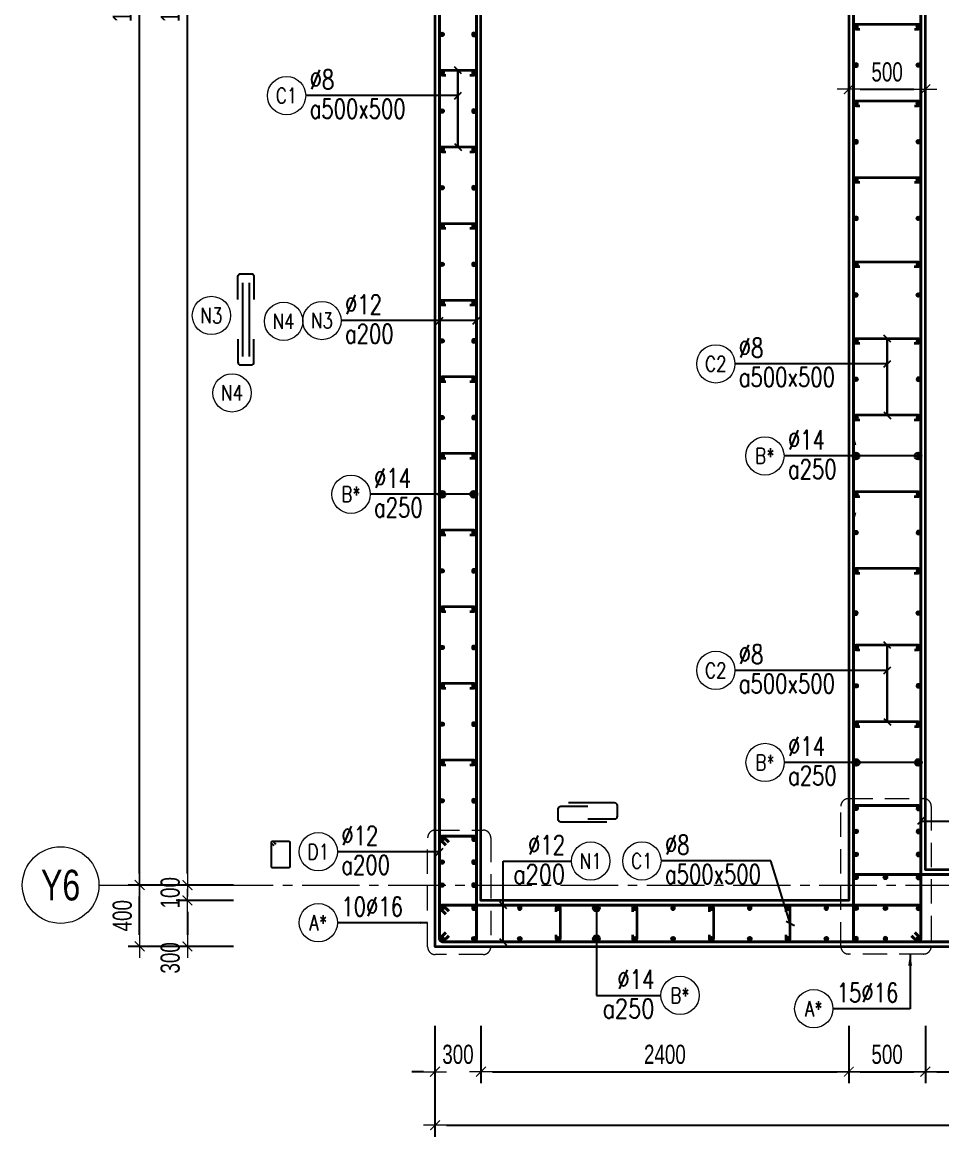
# Model space of a CAD drawing. Header units: millimetres. Extents: x 988833 to 1318015, y -9365 to 47591.
# Drawn here: x 1135248 to 1141246, y 31768 to 39039 of the extents above; entities that cross this region are included whole.
import ezdxf
from ezdxf.enums import TextEntityAlignment as Align

# ---------------------------------------------------------------- set-up
doc = ezdxf.new("R2010")
doc.units = ezdxf.units.MM
doc.header["$MEASUREMENT"] = 0
for name, pattern in [('HIDDEN', [9.525, 6.35, -3.175]), ('HIDDEN2', [4.7625, 3.175, -1.5875]), ('OF_Grid_1$0$CENTER2', [1.125, 0.75, -0.125, 0.125, -0.125])]:
    doc.linetypes.add(name, pattern=pattern)
doc.layers.get('0').update_dxf_attribs({"lineweight": 20})
doc.layers.get('Defpoints').update_dxf_attribs({"color": 151, "lineweight": 9})
for name, color, linetype in [('Hidden', 9, 'HIDDEN'), ('Leader', 6, 'Continuous'), ('Ligature', 1, 'Continuous')]:
    doc.layers.add(name, color=color, linetype=linetype)
for name, color, linetype, lineweight in [('KC-LEADER', 153, 'Continuous', 18), ('KC-THEP', 6, 'Continuous', 40), ('NDC_S_DIM', 1, 'Continuous', 15), ('NDC_S_HIDDEN', 8, 'HIDDEN2', 13), ('NDC_S_LEADER', 1, 'Continuous', 15), ('NDC_S_REBAR', 4, 'Continuous', 35), ('NDC_S_STIRRUP', 4, 'Continuous', 40), ('NDC_S_VN TEXT', 7, 'Continuous', 20), ('NDC_S_WALL', 6, 'Continuous', 35), ('OF_Grid_1$0$NDC_S_AXIS', 5, 'OF_Grid_1$0$CENTER2', 13), ('OF_Grid_1$0$NDC_S_SYMBOL', 1, 'Continuous', 15), ('OF_Grid_1$0$NDC_S_TEXT SYMBOL', 7, 'Continuous', 20)]:
    doc.layers.add(name, color=color, linetype=linetype, lineweight=lineweight)
doc.styles.add('NDC_ARIAL', font='arial.ttf', dxfattribs={"width": 0.85})
doc.styles.add('NDC_DIM', font='', dxfattribs={"width": 0.75})
doc.styles.add('NDC_EN TXT', font='romans.shx', dxfattribs={"width": 0.8})
doc.styles.add('OF_Grid_1$0$NDC_ANNO', font='', dxfattribs={"width": 0.8})
doc.styles.get('NDC_DIM').set_extended_font_data('Dotum')
doc.styles.get('OF_Grid_1$0$NDC_ANNO').set_extended_font_data('Dotum')
doc.dimstyles.new('NDC_1-50', dxfattribs={"dimscale": 50, "dimtxt": 2.5, "dimasz": 1, "dimexe": 1.5, "dimexo": 0, "dimgap": 0.8, "dimtad": 1, "dimdec": 0, "dimdsep": 46, "dimtxsty": 'NDC_ARIAL', "dimblk": 'DIMMARK', "dimcen": 49999.938995, "dimdle": 1.5, "dimclrd": 1, "dimclre": 1, "dimclrt": 3, "dimadec": 0, "dimazin": 0, "dimtfac": 1, "dimtdec": 0, "dimtix": 1, "dimtmove": 2, "dimatfit": 3, "dimfxl": 1, "dimarcsym": 0})
doc.dimstyles.new('NDC_dim_30', dxfattribs={"dimscale": 30, "dimtxt": 2.5, "dimasz": 1.5, "dimexe": 1.5, "dimexo": 2.5, "dimgap": 1, "dimtad": 1, "dimdec": 0, "dimzin": 0, "dimdsep": 46, "dimtxsty": 'NDC_DIM', "dimblk": 'DIMMARK', "dimcen": 0.09, "dimdle": 1.2, "dimclrd": 1, "dimclre": 1, "dimclrt": 3, "dimadec": 0, "dimazin": 0, "dimtfac": 1, "dimtdec": 0, "dimtix": 1, "dimtofl": 0, "dimtmove": 0, "dimatfit": 3, "dimfxl": 6, "dimfxlon": 1, "dimtolj": 1, "dimtzin": 0, "dimarcsym": 0})
doc.dimstyles.new('NDC_dim_50', dxfattribs={"dimscale": 50, "dimtxt": 2.5, "dimasz": 1.5, "dimexe": 1.5, "dimexo": 2.5, "dimgap": 1, "dimtad": 1, "dimdec": 0, "dimzin": 0, "dimdsep": 46, "dimtxsty": 'NDC_DIM', "dimblk": 'DIMMARK', "dimcen": 0.09, "dimdle": 1.2, "dimclrd": 1, "dimclre": 1, "dimclrt": 3, "dimadec": 0, "dimazin": 0, "dimtfac": 1, "dimtdec": 0, "dimtix": 1, "dimtofl": 0, "dimtmove": 0, "dimatfit": 3, "dimfxl": 6, "dimfxlon": 1, "dimtolj": 1, "dimtzin": 0, "dimarcsym": 0})

# ---------------------------------------------------------------- blocks, each defined once
blk = doc.blocks.new('THEP')
at = {"layer": 'KC-LEADER', "color": 6}
blk.add_circle((0, 0), 14, dxfattribs=at)
at = {"layer": 'KC-THEP'}
for p, q in [((-14, 0), (14, 0)), ((9.9, 9.9), (-9.9, -9.9)), ((-9.9, 9.9), (9.9, -9.9)), ((0, 14), (0, -14))]:
    blk.add_line(p, q, dxfattribs=at)
blk = doc.blocks.new('DIMMARK')
at = {"layer": 'NDC_S_DIM', "color": 1}
blk.add_line((-1.5, 0), (1, 0), dxfattribs=at)
at = {"layer": 'NDC_S_DIM', "color": 2, "const_width": 0.1}
blk.add_lwpolyline([(-0.424, -0.424), (0.424, 0.424)], dxfattribs=at)
blk = doc.blocks.new('*U13')
blk.add_circle((-2.5, 0), 2.5)
at = {"layer": 'NDC_S_VN TEXT', "color": 3, "style": 'NDC_EN TXT', "width": 0.75}
blk.add_attdef('DK1', (0.5, 0.85), '', height=2.5, dxfattribs=at)
at = {"layer": 'NDC_S_VN TEXT', "color": 7, "style": 'NDC_EN TXT', "width": 0.8}
blk.add_attdef('SH2', text='', height=2, dxfattribs=at).set_placement((-2.5, 0), align=Align.MIDDLE)
blk = doc.blocks.new('*U10')
blk.add_circle((2.5, 0), 2.5)
at = {"layer": 'NDC_S_VN TEXT', "color": 3, "style": 'NDC_EN TXT'}
for tag, width, p in [('DK2', 0.75, (-0.85, 0.85)), ('KC2', 0.8, (-0.85, -2.97))]:
    blk.add_attdef(tag, text='', height=2.5, dxfattribs=dict(at, width=width)).set_placement(p, align=Align.RIGHT)
at = {"layer": 'NDC_S_VN TEXT', "color": 7, "style": 'NDC_EN TXT', "width": 0.8}
blk.add_attdef('SH3', text='', height=2, dxfattribs=at).set_placement((2.5, 0), align=Align.MIDDLE)
blk = doc.blocks.new('*U12')
blk.add_circle((-2.5, 0), 2.5)
at = {"layer": 'NDC_S_VN TEXT', "color": 3, "style": 'NDC_EN TXT', "width": 0.75}
for tag, p in [('DK1', (0.5, 0.85)), ('KC1', (0.5, -2.97))]:
    blk.add_attdef(tag, p, '', height=2.5, dxfattribs=at)
at = {"layer": 'NDC_S_VN TEXT', "color": 7, "style": 'NDC_EN TXT', "width": 0.8}
blk.add_attdef('SH2', text='', height=2, dxfattribs=at).set_placement((-2.5, 0), align=Align.MIDDLE)
blk = doc.blocks.new('A$C72321851')
at = {"layer": 'Ligature'}
for points in [[(-60.9, -129.3), (-60.9, 170.9, -0.414214), (-43.3, 188.5), (25.8, 188.5, -0.414214), (43.4, 170.9), (43.4, -4.3)], [(-39.7, -4.3), (-39.7, -179.5, 0.414214), (-22.1, -197.1), (47, -197.1, 0.414214), (64.6, -179.5), (64.6, 120.7)]]:
    blk.add_lwpolyline(points, format="xyb", dxfattribs=at)
blk = doc.blocks.new('A$C7BC65A55')
at = {"layer": 'Ligature'}
for p, q in [((-15.2, 372, 0), (-15.2, 38.5, 0)), ((15.2, 372, 0), (15.2, 38.5, 0))]:
    blk.add_line(p, q, dxfattribs=at)
for points in [[(-36.2, 296.5), (-36.2, 400.9, -0.414214), (-24, 413.1), (24, 413.1, -0.414214), (36.2, 400.9), (36.2, 296.5)], [(-36.2, 116.5), (-36.2, 12.2, 0.414214), (-24, 0), (24, 0, 0.414214), (36.2, 12.2), (36.2, 116.5)]]:
    blk.add_lwpolyline(points, format="xyb", dxfattribs=at)
blk = doc.blocks.new('*U11')
blk.add_circle((-2.5, 0), 2.5)
at = {"layer": 'NDC_S_VN TEXT', "color": 3, "style": 'NDC_EN TXT', "width": 0.75}
for tag, p in [('DK1', (0.5, 0.85)), ('KC1', (0.5, -2.97))]:
    blk.add_attdef(tag, p, '', height=2.5, dxfattribs=at)
at = {"layer": 'NDC_S_VN TEXT', "color": 7, "style": 'NDC_EN TXT', "width": 0.8}
blk.add_attdef('SH2', text='', height=2, dxfattribs=at).set_placement((-2.5, 0), align=Align.MIDDLE)
blk = doc.blocks.new('*D669')
at = {"layer": 'Defpoints', "color": 0, "transparency": 16777216}
for p in [(1141140.3, 38601.5), (1140640.3, 38410.1), (1141140.3, 38410.1)]:
    blk.add_point(p, dxfattribs=at)
at = {"layer": 'NDC_S_DIM', "color": 1, "lineweight": -2, "transparency": 16777216}
for p, q in [((1140640.3, 38535.1), (1140640.3, 38676.5)), ((1141140.3, 38535.1), (1141140.3, 38676.5)), ((1140715.3, 38601.5), (1141065.3, 38601.5))]:
    blk.add_line(p, q, dxfattribs=at)
at = {"layer": 'NDC_S_DIM', "color": 1, "lineweight": -2, "transparency": 16777216, "xscale": 75, "yscale": 75, "zscale": 75, "rotation": 180}
blk.add_blockref('DIMMARK', (1140640.3, 38601.5), dxfattribs=at)
at = {"layer": 'NDC_S_DIM', "color": 1, "lineweight": -2, "transparency": 16777216, "xscale": 75, "yscale": 75, "zscale": 75}
blk.add_blockref('DIMMARK', (1141140.3, 38601.5), dxfattribs=at)
at = {"layer": 'NDC_S_DIM', "color": 3, "transparency": 16777216, "insert": (1140890.3, 38714.1), "char_height": 125, "attachment_point": 5, "style": 'NDC_DIM'}
blk.add_mtext('\\A1;500', dxfattribs=at)
blk = doc.blocks.new('*D682')
at = {"layer": 'Defpoints', "color": 0, "transparency": 16777216}
for p in [(1138240.3, 34020.7), (1137940.3, 33720.7), (1138240.3, 32192)]:
    blk.add_point(p, dxfattribs=at)
at = {"layer": 'NDC_S_DIM', "color": 1, "lineweight": -2, "transparency": 16777216}
for p, q in [((1137940.3, 32492), (1137940.3, 32117)), ((1138240.3, 32492), (1138240.3, 32117)), ((1137865.3, 32192), (1137790.3, 32192)), ((1138315.3, 32192), (1138390.3, 32192))]:
    blk.add_line(p, q, dxfattribs=at)
at = {"layer": 'NDC_S_DIM', "color": 1, "lineweight": -2, "transparency": 16777216, "xscale": 75, "yscale": 75, "zscale": 75}
blk.add_blockref('DIMMARK', (1137940.3, 32192), dxfattribs=at)
at = {"layer": 'NDC_S_DIM', "color": 1, "lineweight": -2, "transparency": 16777216, "xscale": 75, "yscale": 75, "zscale": 75, "rotation": 180}
blk.add_blockref('DIMMARK', (1138240.3, 32192), dxfattribs=at)
at = {"layer": 'NDC_S_DIM', "color": 3, "transparency": 16777216, "insert": (1138090.3, 32304.6), "char_height": 125, "attachment_point": 5, "style": 'NDC_DIM'}
blk.add_mtext('\\A1;300', dxfattribs=at)
blk = doc.blocks.new('*D683')
at = {"layer": 'Defpoints', "color": 0, "transparency": 16777216}
for p in [(1138240.3, 34020.7), (1140640.3, 34020.7), (1140640.3, 32192)]:
    blk.add_point(p, dxfattribs=at)
at = {"layer": 'NDC_S_DIM', "color": 1, "lineweight": -2, "transparency": 16777216}
for p, q in [((1138240.3, 32492), (1138240.3, 32117)), ((1140640.3, 32492), (1140640.3, 32117)), ((1138315.3, 32192), (1140565.3, 32192))]:
    blk.add_line(p, q, dxfattribs=at)
at = {"layer": 'NDC_S_DIM', "color": 1, "lineweight": -2, "transparency": 16777216, "xscale": 75, "yscale": 75, "zscale": 75, "rotation": 180}
blk.add_blockref('DIMMARK', (1138240.3, 32192), dxfattribs=at)
at = {"layer": 'NDC_S_DIM', "color": 1, "lineweight": -2, "transparency": 16777216, "xscale": 75, "yscale": 75, "zscale": 75}
blk.add_blockref('DIMMARK', (1140640.3, 32192), dxfattribs=at)
at = {"layer": 'NDC_S_DIM', "color": 3, "transparency": 16777216, "insert": (1139440.3, 32304.6), "char_height": 125, "attachment_point": 5, "style": 'NDC_DIM'}
blk.add_mtext('\\A1;2400', dxfattribs=at)
blk = doc.blocks.new('*D684')
at = {"layer": 'Defpoints', "color": 0, "transparency": 16777216}
for p in [(1141140.3, 34220.7), (1140640.3, 34020.7), (1141140.3, 32192)]:
    blk.add_point(p, dxfattribs=at)
at = {"layer": 'NDC_S_DIM', "color": 1, "lineweight": -2, "transparency": 16777216}
for p, q in [((1140640.3, 32492), (1140640.3, 32117)), ((1141140.3, 32492), (1141140.3, 32117)), ((1140715.3, 32192), (1141065.3, 32192))]:
    blk.add_line(p, q, dxfattribs=at)
at = {"layer": 'NDC_S_DIM', "color": 1, "lineweight": -2, "transparency": 16777216, "xscale": 75, "yscale": 75, "zscale": 75, "rotation": 180}
blk.add_blockref('DIMMARK', (1140640.3, 32192), dxfattribs=at)
at = {"layer": 'NDC_S_DIM', "color": 1, "lineweight": -2, "transparency": 16777216, "xscale": 75, "yscale": 75, "zscale": 75}
blk.add_blockref('DIMMARK', (1141140.3, 32192), dxfattribs=at)
at = {"layer": 'NDC_S_DIM', "color": 3, "transparency": 16777216, "insert": (1140890.3, 32304.6), "char_height": 125, "attachment_point": 5, "style": 'NDC_DIM'}
blk.add_mtext('\\A1;500', dxfattribs=at)
blk = doc.blocks.new('*D685')
at = {"layer": 'Defpoints', "color": 0, "transparency": 16777216}
for p in [(1136325.7, 45009.5), (1138569.6, 45009.5), (1138678.9, 33409.5)]:
    blk.add_point(p, dxfattribs=at)
at = {"layer": 'NDC_S_DIM', "color": 1, "lineweight": -2, "transparency": 16777216}
for p, q in [((1136625.7, 45009.5), (1136250.7, 45009.5)), ((1136325.7, 33484.5), (1136325.7, 44934.5)), ((1136625.7, 33409.5), (1136250.7, 33409.5))]:
    blk.add_line(p, q, dxfattribs=at)
at = {"layer": 'NDC_S_DIM', "color": 1, "lineweight": -2, "transparency": 16777216, "xscale": 75, "yscale": 75, "zscale": 75}
for p, rotation in [((1136325.7, 45009.5), 90), ((1136325.7, 33409.5), 270)]:
    blk.add_blockref('DIMMARK', p, dxfattribs=dict(at, rotation=rotation))
at = {"layer": 'NDC_S_DIM', "color": 3, "transparency": 16777216, "insert": (1136213.1, 39209.5), "char_height": 125, "attachment_point": 5, "rotation": 90, "style": 'NDC_DIM'}
blk.add_mtext('\\A1;11600', dxfattribs=at)
blk = doc.blocks.new('*D687')
at = {"layer": 'Defpoints', "color": 0, "transparency": 16777216}
for p in [(1146040.3, 33009.5), (1137940.3, 32394.8), (1146040.3, 31842.8)]:
    blk.add_point(p, dxfattribs=at)
at = {"layer": 'NDC_S_DIM', "color": 1, "lineweight": -2, "transparency": 16777216}
for p, q in [((1137940.3, 32142.8), (1137940.3, 31767.8)), ((1146040.3, 32142.8), (1146040.3, 31767.8)), ((1138015.3, 31842.8), (1145965.3, 31842.8))]:
    blk.add_line(p, q, dxfattribs=at)
at = {"layer": 'NDC_S_DIM', "color": 1, "lineweight": -2, "transparency": 16777216, "xscale": 75, "yscale": 75, "zscale": 75, "rotation": 180}
blk.add_blockref('DIMMARK', (1137940.3, 31842.8), dxfattribs=at)
at = {"layer": 'NDC_S_DIM', "color": 1, "lineweight": -2, "transparency": 16777216, "xscale": 75, "yscale": 75, "zscale": 75}
blk.add_blockref('DIMMARK', (1146040.3, 31842.8), dxfattribs=at)
at = {"layer": 'NDC_S_DIM', "color": 3, "transparency": 16777216, "insert": (1141990.3, 31955.4), "char_height": 125, "attachment_point": 5, "style": 'NDC_DIM'}
blk.add_mtext('\\A1;8100', dxfattribs=at)
blk = doc.blocks.new('*D688')
at = {"layer": 'Defpoints', "color": 0, "ltscale": 200, "transparency": 16777216}
for p in [(1141140.3, 34220.7), (1144389.5, 33103.5), (1144389.5, 32192)]:
    blk.add_point(p, dxfattribs=at)
at = {"layer": 'NDC_S_DIM', "color": 1, "lineweight": -2, "ltscale": 200, "transparency": 16777216}
for p, q in [((1141140.3, 32492), (1141140.3, 32117)), ((1144389.5, 32492), (1144389.5, 32117)), ((1141215.3, 32192), (1144314.5, 32192))]:
    blk.add_line(p, q, dxfattribs=at)
at = {"layer": 'NDC_S_DIM', "color": 1, "lineweight": -2, "ltscale": 200, "transparency": 16777216, "xscale": 75, "yscale": 75, "zscale": 75, "rotation": 180}
blk.add_blockref('DIMMARK', (1141140.3, 32192), dxfattribs=at)
at = {"layer": 'NDC_S_DIM', "color": 1, "lineweight": -2, "ltscale": 200, "transparency": 16777216, "xscale": 75, "yscale": 75, "zscale": 75}
blk.add_blockref('DIMMARK', (1144389.5, 32192), dxfattribs=at)
at = {"layer": 'NDC_S_DIM', "color": 3, "ltscale": 200, "transparency": 16777216, "insert": (1142764.9, 32304.6), "char_height": 125, "attachment_point": 5, "style": 'NDC_DIM'}
blk.add_mtext('\\A1;3249', dxfattribs=at)
blk = doc.blocks.new('*U55')
at = {"layer": 'OF_Grid_1$0$NDC_S_SYMBOL'}
blk.add_line((5, 0), (9, 0), dxfattribs=at)
blk.add_circle((0, 0), 5, dxfattribs=at)
at = {"layer": 'OF_Grid_1$0$NDC_S_TEXT SYMBOL', "color": 7, "style": 'OF_Grid_1$0$NDC_ANNO', "width": 0.8}
blk.add_attdef('GRID', text='', height=4, rotation=270, dxfattribs=at).set_placement((0, 0), align=Align.MIDDLE)
blk = doc.blocks.new('*D713')
at = {"layer": 'Defpoints', "color": 0, "ltscale": 200, "transparency": 16777216}
for p in [(1138678.9, 33409.5), (1136325.7, 33309.5), (1138240.3, 33309.5)]:
    blk.add_point(p, dxfattribs=at)
at = {"layer": 'NDC_S_DIM', "color": 1, "lineweight": -2, "ltscale": 200, "transparency": 16777216}
for p, q in [((1136325.7, 33484.5), (1136325.7, 33559.5)), ((1136625.7, 33409.5), (1136250.7, 33409.5)), ((1136625.7, 33309.5), (1136250.7, 33309.5)), ((1136325.7, 33234.5), (1136325.7, 33159.5))]:
    blk.add_line(p, q, dxfattribs=at)
at = {"layer": 'NDC_S_DIM', "color": 1, "lineweight": -2, "ltscale": 200, "transparency": 16777216, "xscale": 75, "yscale": 75, "zscale": 75}
for p, rotation in [((1136325.7, 33409.5), 270), ((1136325.7, 33309.5), 90)]:
    blk.add_blockref('DIMMARK', p, dxfattribs=dict(at, rotation=rotation))
at = {"layer": 'NDC_S_DIM', "color": 3, "ltscale": 200, "transparency": 16777216, "insert": (1136213.1, 33359.5), "char_height": 125, "attachment_point": 5, "rotation": 90, "style": 'NDC_DIM'}
blk.add_mtext('\\A1;100', dxfattribs=at)
blk = doc.blocks.new('*D714')
at = {"layer": 'Defpoints', "color": 0, "ltscale": 200, "transparency": 16777216}
for p in [(1138240.3, 33309.5), (1136325.7, 33009.5), (1138002.4, 33009.5)]:
    blk.add_point(p, dxfattribs=at)
at = {"layer": 'NDC_S_DIM', "color": 1, "lineweight": -2, "ltscale": 200, "transparency": 16777216}
for p, q in [((1136625.7, 33309.5), (1136250.7, 33309.5)), ((1136325.7, 33234.5), (1136325.7, 33084.5)), ((1136625.7, 33009.5), (1136250.7, 33009.5))]:
    blk.add_line(p, q, dxfattribs=at)
at = {"layer": 'NDC_S_DIM', "color": 1, "lineweight": -2, "ltscale": 200, "transparency": 16777216, "xscale": 75, "yscale": 75, "zscale": 75}
for p, rotation in [((1136325.7, 33309.5), 90), ((1136325.7, 33009.5), 270)]:
    blk.add_blockref('DIMMARK', p, dxfattribs=dict(at, rotation=rotation))
at = {"layer": 'NDC_S_DIM', "color": 3, "ltscale": 200, "transparency": 16777216, "insert": (1136213.1, 32934.5), "char_height": 125, "attachment_point": 5, "rotation": 90, "style": 'NDC_DIM'}
blk.add_mtext('\\A1;300', dxfattribs=at)
blk = doc.blocks.new('*D715')
at = {"layer": 'Defpoints', "color": 0, "ltscale": 200, "transparency": 16777216}
for p in [(1136013.1, 33409.7), (1138054.3, 33409.7), (1138022.6, 33009.5)]:
    blk.add_point(p, dxfattribs=at)
at = {"layer": 'NDC_S_DIM', "color": 1, "lineweight": -2, "ltscale": 200, "transparency": 16777216}
for p, q in [((1136313.1, 33409.7), (1135938.1, 33409.7)), ((1136013.1, 33084.5), (1136013.1, 33334.7)), ((1136313.1, 33009.5), (1135938.1, 33009.5))]:
    blk.add_line(p, q, dxfattribs=at)
at = {"layer": 'NDC_S_DIM', "color": 1, "lineweight": -2, "ltscale": 200, "transparency": 16777216, "xscale": 75, "yscale": 75, "zscale": 75}
for p, rotation in [((1136013.1, 33409.7), 90), ((1136013.1, 33009.5), 270)]:
    blk.add_blockref('DIMMARK', p, dxfattribs=dict(at, rotation=rotation))
at = {"layer": 'NDC_S_DIM', "color": 3, "ltscale": 200, "transparency": 16777216, "insert": (1135900.5, 33209.6), "char_height": 125, "attachment_point": 5, "rotation": 90, "style": 'NDC_DIM'}
blk.add_mtext('\\A1;400', dxfattribs=at)
blk = doc.blocks.new('*D716')
at = {"layer": 'Defpoints', "color": 0, "ltscale": 200, "transparency": 16777216}
for p in [(1136013.1, 45009.5), (1138054.2, 45009.5), (1138054.3, 33409.7)]:
    blk.add_point(p, dxfattribs=at)
at = {"layer": 'NDC_S_DIM', "color": 1, "lineweight": -2, "ltscale": 200, "transparency": 16777216}
for p, q in [((1136313.1, 45009.5), (1135938.1, 45009.5)), ((1136013.1, 33484.7), (1136013.1, 44934.5)), ((1136313.1, 33409.7), (1135938.1, 33409.7))]:
    blk.add_line(p, q, dxfattribs=at)
at = {"layer": 'NDC_S_DIM', "color": 1, "lineweight": -2, "ltscale": 200, "transparency": 16777216, "xscale": 75, "yscale": 75, "zscale": 75}
for p, rotation in [((1136013.1, 45009.5), 90), ((1136013.1, 33409.7), 270)]:
    blk.add_blockref('DIMMARK', p, dxfattribs=dict(at, rotation=rotation))
at = {"layer": 'NDC_S_DIM', "color": 3, "ltscale": 200, "transparency": 16777216, "insert": (1135900.5, 39209.6), "char_height": 125, "attachment_point": 5, "rotation": 90, "style": 'NDC_DIM'}
blk.add_mtext('\\A1;11600', dxfattribs=at)

msp = doc.modelspace()

# ---------------------------------------------------------------- linework, layer by layer
for centre in [(1136482, 37125.7), (1136952.9, 37087.6), (1136616.4, 36620.7)]:
    msp.add_circle(centre, 125)
at = {"layer": 'Ligature'}
msp.add_lwpolyline([(1136891.4, 33665.9), (1136875.4, 33681.9, -0.668179), (1136881.2, 33695.9), (1136985.8, 33695.9, -0.414214), (1136994, 33687.7), (1136994, 33530.6, -0.414214), (1136985.8, 33522.4), (1136881.2, 33522.4, -0.414214), (1136873.1, 33530.6), (1136873.1, 33687.7, -0.668179), (1136887, 33693.5), (1136903, 33677.5)], format="xyb", dxfattribs=at)
at = {"layer": 'NDC_S_HIDDEN', "ltscale": 50}
for points in [[(1140638.2, 33973.4), (1141128.2, 33973.4, -0.414214), (1141178.2, 33923.4), (1141178.2, 33009.8, -0.414214), (1141128.2, 32959.8), (1140638.2, 32959.8, -0.414214), (1140588.2, 33009.8), (1140588.2, 33923.4, -0.414214)], [(1137942.5, 33768), (1138254.7, 33768, -0.414214), (1138304.7, 33718), (1138304.7, 33006.5, -0.414214), (1138254.7, 32956.5), (1137942.5, 32956.5, -0.414214), (1137892.5, 33006.5), (1137892.5, 33718, -0.414214)]]:
    msp.add_lwpolyline(points, format="xyb", close=True, dxfattribs=at)
at = {"layer": 'NDC_S_REBAR'}
for points in [[(1141068.8, 38994.5), (1141093.8, 38994.5, 1), (1141093.8, 39024.5), (1140688.3, 39024.5, 1), (1140688.3, 38994.5), (1140713.3, 38994.5)], [(1138168.8, 38694.5), (1138193.8, 38694.5, 1), (1138193.8, 38724.5), (1137986.8, 38724.5, 1), (1137986.8, 38694.5), (1138011.8, 38694.5)], [(1141068.8, 38494.5), (1141093.8, 38494.5, 1), (1141093.8, 38524.5), (1140688.3, 38524.5, 1), (1140688.3, 38494.5), (1140713.3, 38494.5)], [(1138168.8, 38194.5), (1138193.8, 38194.5, 1), (1138193.8, 38224.5), (1137986.8, 38224.5, 1), (1137986.8, 38194.5), (1138011.8, 38194.5)], [(1141068.8, 37994.5), (1141093.8, 37994.5, 1), (1141093.8, 38024.5), (1140688.3, 38024.5, 1), (1140688.3, 37994.5), (1140713.3, 37994.5)], [(1138168.8, 37694.5), (1138193.8, 37694.5, 1), (1138193.8, 37724.5), (1137986.8, 37724.5, 1), (1137986.8, 37694.5), (1138011.8, 37694.5)], [(1141067.2, 37444.5), (1141092.2, 37444.5, 1), (1141092.2, 37474.5), (1140686.8, 37474.5, 1), (1140686.8, 37444.5), (1140711.8, 37444.5)], [(1138168.8, 37194.5), (1138193.8, 37194.5, 1), (1138193.8, 37224.5), (1137986.8, 37224.5, 1), (1137986.8, 37194.5), (1138011.8, 37194.5)], [(1141067.2, 36944.5), (1141092.2, 36944.5, 1), (1141092.2, 36974.5), (1140686.8, 36974.5, 1), (1140686.8, 36944.5), (1140711.8, 36944.5)], [(1138168.8, 36694.5), (1138193.8, 36694.5, 1), (1138193.8, 36724.5), (1137986.8, 36724.5, 1), (1137986.8, 36694.5), (1138011.8, 36694.5)], [(1141067.2, 36444.5), (1141092.2, 36444.5, 1), (1141092.2, 36474.5), (1140686.8, 36474.5, 1), (1140686.8, 36444.5), (1140711.8, 36444.5)], [(1138168.8, 36194.5), (1138193.8, 36194.5, 1), (1138193.8, 36224.5), (1137986.8, 36224.5, 1), (1137986.8, 36194.5), (1138011.8, 36194.5)], [(1141067.2, 35944.5), (1141092.2, 35944.5, 1), (1141092.2, 35974.5), (1140686.8, 35974.5, 1), (1140686.8, 35944.5), (1140711.8, 35944.5)], [(1138168.8, 35694.5), (1138193.8, 35694.5, 1), (1138193.8, 35724.5), (1137986.8, 35724.5, 1), (1137986.8, 35694.5), (1138011.8, 35694.5)], [(1141067.2, 35444.5), (1141092.2, 35444.5, 1), (1141092.2, 35474.5), (1140686.8, 35474.5, 1), (1140686.8, 35444.5), (1140711.8, 35444.5)], [(1138168.8, 35194.5), (1138193.8, 35194.5, 1), (1138193.8, 35224.5), (1137986.8, 35224.5, 1), (1137986.8, 35194.5), (1138011.8, 35194.5)], [(1141068.8, 34944.5), (1141093.8, 34944.5, 1), (1141093.8, 34974.5), (1140688.3, 34974.5, 1), (1140688.3, 34944.5), (1140713.3, 34944.5)], [(1138168.8, 34694.5), (1138193.8, 34694.5, 1), (1138193.8, 34724.5), (1137986.8, 34724.5, 1), (1137986.8, 34694.5), (1138011.8, 34694.5)], [(1141068.8, 34444.5), (1141093.8, 34444.5, 1), (1141093.8, 34474.5), (1140688.3, 34474.5, 1), (1140688.3, 34444.5), (1140713.3, 34444.5)], [(1138168.8, 34194.5), (1138193.8, 34194.5, 1), (1138193.8, 34224.5), (1137986.8, 34224.5, 1), (1137986.8, 34194.5), (1138011.8, 34194.5)], [(1138728.8, 33084.5), (1138728.8, 33059.5, 1), (1138758.8, 33059.5), (1138758.8, 33259.5, 1), (1138728.8, 33259.5), (1138728.8, 33234.5)], [(1139228.8, 33084.5), (1139228.8, 33059.5, 1), (1139258.8, 33059.5), (1139258.8, 33259.5, 1), (1139228.8, 33259.5), (1139228.8, 33234.5)], [(1139728.8, 33084.5), (1139728.8, 33059.5, 1), (1139758.8, 33059.5), (1139758.8, 33259.5, 1), (1139728.8, 33259.5), (1139728.8, 33234.5)], [(1140228.8, 33084.5), (1140228.8, 33059.5, 1), (1140258.8, 33059.5), (1140258.8, 33259.5, 1), (1140228.8, 33259.5), (1140228.8, 33234.5)]]:
    msp.add_lwpolyline(points, format="xyb", dxfattribs=at)
at = {"layer": 'NDC_S_STIRRUP'}
for points in [[(1138010.3, 33099.5), (1137970.3, 33059.5, 0.414214), (1137990.3, 33039.5), (1138190.3, 33039.5, 0.414214), (1138210.3, 33059.5), (1138210.3, 45359.5, 0.414214), (1138190.3, 45379.5), (1137990.3, 45379.5, 0.414214), (1137970.3, 45359.5), (1137970.3, 33059.5, 0.414214), (1137990.3, 33039.5), (1138030.3, 33079.5)], [(1140680.3, 35840.8), (1140670.3, 35810.8), (1140670.3, 45359.5, -0.414214), (1140690.3, 45379.5), (1141090.3, 45379.5, -0.414214), (1141110.3, 45359.5), (1141110.3, 42110.1), (1141110.3, 42110.1)], [(1141110.3, 42609.5), (1141110.3, 42609.5), (1141110.3, 33059.5, -0.414214), (1141090.3, 33039.5), (1140690.3, 33039.5, -0.414214), (1140670.3, 33059.5), (1140670.3, 36310.1), (1140680.3, 36280.1)], [(1141070.3, 33099.5), (1141110.3, 33059.5, -0.414214), (1141090.3, 33039.5), (1140690.3, 33039.5, -0.414214), (1140670.3, 33059.5), (1140670.3, 33909.3, -0.414214), (1140690.3, 33929.3), (1141090.3, 33929.3, -0.414214), (1141110.3, 33909.3), (1141110.3, 33059.5, -0.414214), (1141090.3, 33039.5), (1141050.3, 33079.5)], [(1138010.3, 33669.5), (1137970.3, 33709.5, -0.414214), (1137990.3, 33729.5), (1138190.3, 33729.5, -0.414214), (1138210.3, 33709.5), (1138210.3, 33059.5, -0.414214), (1138190.3, 33039.5), (1137990.3, 33039.5, -0.414214), (1137970.3, 33059.5), (1137970.3, 33709.5, -0.414214), (1137990.3, 33729.5), (1138030.3, 33689.5)], [(1144699.5, 33439.5), (1144739.5, 33479.5, -0.414214), (1144759.5, 33459.5), (1144759.5, 33059.5, -0.414214), (1144739.5, 33039.5), (1140690.3, 33039.5, -0.414214), (1140670.3, 33059.5), (1140670.3, 33459.5, -0.414214), (1140690.3, 33479.5), (1144739.5, 33479.5, -0.414214), (1144759.5, 33459.5), (1144719.5, 33419.5)], [(1138030.3, 33239.5), (1137990.3, 33279.5, 0.414214), (1137970.3, 33259.5), (1137970.3, 33059.5, 0.414214), (1137990.3, 33039.5), (1141090.3, 33039.5, 0.414214), (1141110.3, 33059.5), (1141110.3, 33259.5, 0.414358), (1141090.3, 33279.5), (1137990.3, 33279.5, 0.414214), (1137970.3, 33259.5), (1138010.3, 33219.5)]]:
    msp.add_lwpolyline(points, format="xyb", dxfattribs=at)
at = {"layer": 'NDC_S_WALL'}
for points in [[(1137940.3, 45409.5), (1137940.3, 33009.5), (1144790.3, 33009.5), (1144790.3, 33009.5), (1144790.3, 33509.5), (1144790.3, 33509.5), (1141140.3, 33509.5), (1141140.3, 40559.5)], [(1140640.3, 45109.5), (1140640.3, 33309.5), (1138240.3, 33309.5), (1138240.3, 45109.5)]]:
    msp.add_lwpolyline(points, dxfattribs=at)
at = {"layer": 'OF_Grid_1$0$NDC_S_AXIS', "ltscale": 500}
msp.add_line((1135947.8, 33409.5), (1154568.4, 33409.5), dxfattribs=at)

# ---------------------------------------------------------------- block references
at = {"layer": 'Hidden', "xscale": 1.44, "yscale": 1.44, "zscale": 1.44}
msp.add_blockref('A$C7BC65A55', (1136707.1, 36803.4, 0), dxfattribs=at)
at = {"layer": 'KC-THEP'}
for p, rotation in [((1137986.8, 38959.5), 189.6685644363809), ((1141093.8, 39009.5), 9.668564436380926), ((1141093.8, 38759.5), 9.668564436380926), ((1137986.8, 38709.5), 189.6685644363809), ((1137986.8, 38459.5), 189.6685644363809), ((1141093.8, 38509.5), 9.668564436380926), ((1141093.8, 38259.5), 9.668564436380926), ((1137986.8, 38209.5), 189.6685644363809), ((1137986.8, 37959.5), 189.6685644363809), ((1141093.8, 38009.5), 9.668564436380926), ((1141093.8, 37759.5), 9.668564436380926), ((1137986.8, 37709.5), 189.6685644363809), ((1137986.8, 37459.5), 189.6685644363809), ((1140686.8, 37459.5), 189.6685644363809), ((1141093.8, 37259.5), 9.668564436380926), ((1137986.8, 37209.5), 189.6685644363809), ((1137986.8, 36959.5), 189.6685644363809), ((1140686.8, 36959.5), 189.6685644363809), ((1137986.8, 36709.5), 189.6685644363809), ((1140686.8, 36709.5), 189.6685644363809), ((1137986.8, 36459.5), 189.6685644363809), ((1140686.8, 36459.5), 189.6685644363809), ((1137986.8, 36209.5), 189.6685644363809), ((1140686.8, 36209.5), 189.6685644363809), ((1137986.8, 35959.5), 189.6685644363809), ((1140686.8, 35959.5), 189.6685644363809), ((1137986.8, 35709.5), 189.6685644363809), ((1140686.8, 35709.5), 189.6685644363809), ((1137986.8, 35459.5), 189.6685644363809), ((1140686.8, 35459.5), 189.6685644363809), ((1137986.8, 35209.5), 189.6685644363809), ((1141093.8, 35184), 9.668564436380926), ((1137986.8, 34959.5), 189.6685644363809), ((1140688.3, 34959.5), 189.6685644363809), ((1137986.8, 34709.5), 189.6685644363809), ((1140688.3, 34709.5), 189.6685644363809), ((1137986.8, 34459.5), 189.6685644363809), ((1140688.3, 34459.5), 189.6685644363809), ((1137986.8, 34209.5), 189.6685644363809), ((1140688.3, 34209.5), 189.6685644363809), ((1137986.8, 33959.5), 189.6685644363809), ((1140688.3, 33909.5), 189.6685644363807), ((1140688.3, 33759.5), 189.6685644363809), ((1137986.8, 33709.5), 189.6685644363809), ((1140688.3, 33609.5), 189.6685644363809), ((1137986.8, 33559.5), 189.6685644363809), ((1140688.3, 33459.5), 189.6685644363809), ((1140879.5, 33459.5), 189.6685644363809), ((1137986.8, 33409.5), 189.6685644363809), ((1137986.8, 33259.5), 189.6685644363809), ((1140688.3, 33257.8), 189.6685644363809), ((1140879.5, 33257.8), 189.6685644363809), ((1138193.8, 33059.5), 9.668564436380926), ((1138493.8, 33059.5), 9.668564436380926), ((1138743.8, 33059.5), 9.668564436380926), ((1138993.8, 33059.5), 9.668564436380926), ((1139243.8, 33059.5), 9.668564436380926), ((1139493.8, 33059.5), 9.668564436380926), ((1139743.8, 33059.5), 9.668564436380926), ((1139993.8, 33059.5), 9.668564436380926), ((1140243.8, 33059.5), 9.668564436380926), ((1140493.8, 33059.5), 9.668564436380926), ((1141093.8, 33059.5), 9.668564436380946)]:
    msp.add_blockref('THEP', p, dxfattribs=dict(at, rotation=rotation))
at = {"layer": 'KC-THEP', "xscale": -1}
for p, rotation in [((1138193.8, 38959.5), 170.331435563619), ((1140688.3, 39009.5), 350.3314355636192), ((1140688.3, 38759.5), 350.3314355636192), ((1138193.8, 38709.5), 170.331435563619), ((1138193.8, 38459.5), 170.331435563619), ((1140688.3, 38509.5), 350.3314355636192), ((1140688.3, 38259.5), 350.3314355636192), ((1138193.8, 38209.5), 170.331435563619), ((1138193.8, 37959.5), 170.331435563619), ((1140688.3, 38009.5), 350.3314355636192), ((1140688.3, 37759.5), 350.3314355636192), ((1138193.8, 37709.5), 170.331435563619), ((1138193.8, 37459.5), 170.331435563619), ((1141093.8, 37459.5), 170.331435563619), ((1140686.8, 37259.5), 350.3314355636191), ((1138193.8, 37209.5), 170.331435563619), ((1138193.8, 36959.5), 170.331435563619), ((1141093.8, 36959.5), 170.331435563619), ((1138193.8, 36709.5), 170.331435563619), ((1141093.8, 36709.5), 170.331435563619), ((1138193.8, 36459.5), 170.331435563619), ((1141093.8, 36459.5), 170.331435563619), ((1138193.8, 36209.5), 170.331435563619), ((1141093.8, 36209.5), 170.331435563619), ((1138193.8, 35959.5), 170.331435563619), ((1141093.8, 35959.5), 170.331435563619), ((1138193.8, 35709.5), 170.331435563619), ((1141093.8, 35709.5), 170.331435563619), ((1138193.8, 35459.5), 170.331435563619), ((1141093.8, 35459.5), 170.331435563619), ((1138193.8, 35209.5), 170.331435563619), ((1140686.8, 35184), 350.3314355636191), ((1138193.8, 34959.5), 170.331435563619), ((1141093.8, 34959.5), 170.331435563619), ((1138193.8, 34709.5), 170.331435563619), ((1141093.8, 34709.5), 170.331435563619), ((1138193.8, 34459.5), 170.331435563619), ((1141093.8, 34459.5), 170.331435563619), ((1138193.8, 34209.5), 170.331435563619), ((1141093.8, 34209.5), 170.331435563619), ((1138193.8, 33959.5), 170.331435563619), ((1141093.8, 33909.5), 170.331435563619), ((1141093.8, 33759.5), 170.331435563619), ((1138193.8, 33709.5), 170.331435563619), ((1141093.8, 33609.5), 170.331435563619), ((1138193.8, 33559.5), 170.331435563619), ((1141093.8, 33459.5), 170.331435563619), ((1138193.8, 33409.5), 170.331435563619), ((1138193.8, 33259.5), 170.331435563619), ((1138493.8, 33259.5), 170.331435563619), ((1138743.8, 33259.5), 170.331435563619), ((1138993.8, 33259.5), 170.331435563619), ((1139243.8, 33259.5), 170.331435563619), ((1139493.8, 33259.5), 170.331435563619), ((1139743.8, 33259.5), 170.331435563619), ((1139993.8, 33259.5), 170.331435563619), ((1140243.8, 33259.5), 170.331435563619), ((1140493.8, 33259.5), 170.331435563619), ((1141093.8, 33257.8), 170.331435563619), ((1137986.8, 33059.5), 350.3314355636191), ((1140688.3, 33059.5), 350.3314355636191), ((1140879.5, 33059.5), 350.3314355636191)]:
    msp.add_blockref('THEP', p, dxfattribs=dict(at, rotation=rotation))
at = {"layer": 'Leader', "rotation": 89.99999999999997}
msp.add_blockref('A$C72321851', (1138933.1, 33881.1), dxfattribs=at)
at = {"layer": 'NDC_S_VN TEXT', "xscale": 50, "yscale": 50, "zscale": 50}
for name, p, values in [('*U12', (1137097, 38560.1), {'SH2': 'C1', 'DK1': '%%c8', 'KC1': 'a500x500'}), ('*U11', (1137327.9, 37092.7), {'SH2': 'N3', 'DK1': '%%C12', 'KC1': 'a200'}), ('*U12', (1139897.7, 36810.1), {'SH2': 'C2', 'DK1': '%%c8', 'KC1': 'a500x500'}), ('*U11', (1140217.8, 36209.5), {'SH2': 'B*', 'DK1': '%%C14', 'KC1': 'a250'}), ('*U11', (1137517.8, 35959.5), {'SH2': 'B*', 'DK1': '%%C14', 'KC1': 'a250'}), ('*U12', (1139897.7, 34810.1), {'SH2': 'C2', 'DK1': '%%c8', 'KC1': 'a500x500'}), ('*U11', (1140219.4, 34209.5), {'SH2': 'B*', 'DK1': '%%C14', 'KC1': 'a250'}), ('*U11', (1137304.3, 33626.9), {'SH2': 'D1', 'DK1': '%%C12', 'KC1': 'a200'}), ('*U10', (1138831.7, 33566.3), {'SH3': 'N1', 'DK2': '%%C12', 'KC2': 'a200'}), ('*U12', (1139415.3, 33567), {'SH2': 'C1', 'DK1': '%%c8', 'KC1': 'a500x500'}), ('*U13', (1137304.3, 33164.1), {'SH2': 'A*', 'DK1': '10%%C16'}), ('*U10', (1139414.4, 32689.7), {'SH3': 'B*', 'DK2': '%%C14', 'KC2': 'a250'}), ('*U13', (1140536.9, 32602.9), {'SH2': 'A*', 'DK1': '15%%C16'})]:
    msp.add_blockref(name, p, dxfattribs=at).add_auto_attribs(values)
at = {"layer": 'OF_Grid_1$0$NDC_S_AXIS'}
ref = msp.add_blockref('*U55', (1135497.8, 33409.5), dxfattribs=dict(at, xscale=50, yscale=50, zscale=50))
ref.add_attrib('GRID', 'Y6', dxfattribs={"layer": 'OF_Grid_1$0$NDC_S_TEXT SYMBOL', "color": 7, "height": 200, "style": 'OF_Grid_1$0$NDC_ANNO', "width": 0.8}).set_placement((1135497.8, 33409.5), align=Align.MIDDLE)

# ---------------------------------------------------------------- texts
at = {"layer": 'NDC_S_VN TEXT', "color": 7, "style": 'NDC_EN TXT', "width": 0.8}
for tag, p in [('N3', (1136482, 37125.7)), ('N4', (1136952.9, 37087.6)), ('N4', (1136616.4, 36620.7))]:
    msp.add_attdef(tag, text='3', height=100, dxfattribs=at).set_placement(p, align=Align.MIDDLE)

# ---------------------------------------------------------------- dimensions: what is measured, and where the dimension line sits
at = {"layer": 'NDC_S_DIM', "ltscale": 200}
for base, p1, p2, picture, middle in [((1136013.1, 45009.5), (1138054.3, 33409.7), (1138054.2, 45009.5), '*D716', (1135900.5, 39209.6)), ((1136325.7, 33309.5), (1138678.9, 33409.5), (1138240.3, 33309.5), '*D713', (1136213.1, 33359.5))]:
    dim = msp.add_linear_dim(base=base, p1=p1, p2=p2, angle=90, dimstyle='NDC_dim_50', override={"dimtmove": 1}, dxfattribs=at)
    dim.commit()
    dim.dimension.update_dxf_attribs({"geometry": picture, "text_midpoint": middle})
at = {"layer": 'NDC_S_DIM'}
dim = msp.add_linear_dim(base=(1136325.7, 45009.5), p1=(1138678.9, 33409.5), p2=(1138569.6, 45009.5), angle=90, dimstyle='NDC_dim_50', override={"dimtmove": 1}, dxfattribs=at)
dim.commit()
dim.dimension.update_dxf_attribs({"geometry": '*D685', "text_midpoint": (1136213.1, 39209.5)})
for base, p1, p2, picture, middle in [((1141140.3, 38601.5), (1140640.3, 38410.1), (1141140.3, 38410.1), '*D669', (1140890.3, 38714.1)), ((1141140.3, 32192), (1140640.3, 34020.7), (1141140.3, 34220.7), '*D684', (1140890.3, 32304.6)), ((1140640.3, 32192), (1138240.3, 34020.7), (1140640.3, 34020.7), '*D683', (1139440.3, 32304.6)), ((1146040.3, 31842.8), (1137940.3, 32394.8), (1146040.3, 33009.5), '*D687', (1141990.3, 31955.4))]:
    dim = msp.add_linear_dim(base=base, p1=p1, p2=p2, dimstyle='NDC_dim_50', override={"dimtmove": 1}, dxfattribs=at)
    dim.commit()
    dim.dimension.update_dxf_attribs({"geometry": picture, "text_midpoint": middle})
at = {"layer": 'NDC_S_DIM', "ltscale": 200}
dim = msp.add_linear_dim(base=(1144389.5, 32192), p1=(1141140.3, 34220.7), p2=(1144389.5, 33103.5), dimstyle='NDC_dim_50', override={"dimtmove": 1}, dxfattribs=at)
dim.commit()
dim.dimension.update_dxf_attribs({"geometry": '*D688', "text_midpoint": (1142764.9, 32304.6)})
at = {"layer": 'NDC_S_DIM'}
dim = msp.add_linear_dim(base=(1138240.3, 32192), p1=(1137940.3, 33720.7), p2=(1138240.3, 34020.7), dimstyle='NDC_dim_50', dxfattribs=at)
dim.commit()
dim.dimension.update_dxf_attribs({"geometry": '*D682', "text_midpoint": (1138090.3, 32304.6)})
at = {"layer": 'NDC_S_DIM', "ltscale": 200}
dim = msp.add_linear_dim(base=(1136013.1, 33409.7), p1=(1138022.6, 33009.5), p2=(1138054.3, 33409.7), angle=90, dimstyle='NDC_dim_50', dxfattribs=at)
dim.commit()
dim.dimension.update_dxf_attribs({"geometry": '*D715', "text_midpoint": (1135900.5, 33209.6)})
dim = msp.add_linear_dim(base=(1136325.7, 33009.5), p1=(1138240.3, 33309.5), p2=(1138002.4, 33009.5), angle=90, dimstyle='NDC_dim_50', override={"dimtmove": 1}, dxfattribs=at)
dim.commit()
dim.dimension.update_dxf_attribs({"geometry": '*D714', "text_midpoint": (1136325.7, 32934.5), "dimtype": 160})

# ---------------------------------------------------------------- leaders
at = {"layer": 'NDC_S_LEADER'}
for points, dimstyle, override in [([(1138090.3, 38724.5), (1138090.3, 38224.5)], 'NDC_dim_30', {"dimtad": 0, "dimldrblk": 'Oblique'}), ([(1138090.3, 38224.5), (1138090.3, 38724.5)], 'NDC_dim_30', {"dimtad": 0, "dimldrblk": 'Oblique'}), ([(1138090.3, 38560.1), (1137097, 38560.1)], 'NDC_dim_30', {"dimtad": 0, "dimldrblk": 'Oblique'}), ([(1138210.3, 37092.6), (1137327.9, 37092.6)], 'NDC_dim_30', {"dimtad": 0, "dimldrblk": 'Oblique'}), ([(1137970.3, 37092.6), (1137327.9, 37092.6)], 'NDC_dim_30', {"dimtad": 0, "dimldrblk": 'Oblique'}), ([(1140891.1, 36974.5), (1140891.1, 36474.5)], 'NDC_dim_30', {"dimtad": 0, "dimldrblk": 'Oblique'}), ([(1140891.1, 36474.5), (1140891.1, 36974.5)], 'NDC_dim_30', {"dimtad": 0, "dimldrblk": 'Oblique'}), ([(1140891.1, 36810.1), (1139897.7, 36810.1)], 'NDC_dim_30', {"dimtad": 0, "dimldrblk": 'Oblique'}), ([(1141092.2, 36209.5), (1140217.8, 36209.5)], 'NDC_dim_30', {"dimtad": 0, "dimldrblk": 'Origin'}), ([(1140686.8, 36209.5), (1140217.8, 36209.5)], 'NDC_dim_30', {"dimtad": 0, "dimldrblk": 'Origin'}), ([(1138193.8, 35959.5), (1137517.8, 35959.5)], 'NDC_dim_30', {"dimtad": 0, "dimldrblk": 'Origin'}), ([(1137986.8, 35959.5), (1137517.8, 35959.5)], 'NDC_dim_30', {"dimtad": 0, "dimldrblk": 'Origin'}), ([(1140891.1, 34974.5), (1140891.1, 34474.5)], 'NDC_dim_30', {"dimtad": 0, "dimldrblk": 'Oblique'}), ([(1140891.1, 34474.5), (1140891.1, 34974.5)], 'NDC_dim_30', {"dimtad": 0, "dimldrblk": 'Oblique'}), ([(1140891.1, 34810.1), (1139897.7, 34810.1)], 'NDC_dim_30', {"dimtad": 0, "dimldrblk": 'Oblique'}), ([(1141093.8, 34209.5), (1140219.4, 34209.5)], 'NDC_dim_30', {"dimtad": 0, "dimldrblk": 'Origin'}), ([(1140688.3, 34209.5), (1140219.4, 34209.5)], 'NDC_dim_30', {"dimtad": 0, "dimldrblk": 'Origin'}), ([(1141110.3, 33826.9), (1141656.7, 33826.9)], 'NDC_dim_30', {"dimtad": 0, "dimldrblk": 'Oblique'}), ([(1137970.3, 33626.9), (1137302.3, 33626.9)], 'NDC_dim_30', {"dimtad": 0, "dimldrblk": 'Oblique'}), ([(1138384.3, 33039.5), (1138384.3, 33566.1), (1138831.7, 33566.1)], 'NDC_dim_30', {"dimgap": 1, "dimtad": 0, "dimldrblk": 'Oblique'}), ([(1138384.3, 33279.5), (1138384.3, 33566.1), (1138831.7, 33566.1)], 'NDC_dim_30', {"dimtad": 0, "dimldrblk": 'Oblique'}), ([(1140258.8, 33159.5), (1140130.6, 33567), (1139415.3, 33567)], 'NDC_dim_30', {"dimtad": 0, "dimldrblk": 'Oblique'}), ([(1138993.8, 33259.5), (1138993.8, 32689.6), (1139414.4, 32689.6)], 'NDC_dim_30', {"dimgap": 1, "dimtad": 0, "dimldrblk": 'Origin'}), ([(1138993.8, 33059.5), (1138993.8, 32689.6), (1139414.4, 32689.6)], 'NDC_dim_30', {"dimgap": 1, "dimtad": 0, "dimldrblk": 'Origin'}), ([(1141040.3, 32959.8), (1141040.3, 32602.9), (1140536.9, 32602.9)], 'NDC_dim_50', {"dimgap": 1, "dimtad": 0})]:
    msp.add_leader(points, dimstyle=dimstyle, override=override, dxfattribs=at)
msp.add_leader([(1137892.5, 33164.1), (1137304.3, 33164.1)], dimstyle='NDC_1-50', dxfattribs=at)

doc.saveas('drawing.dxf')
